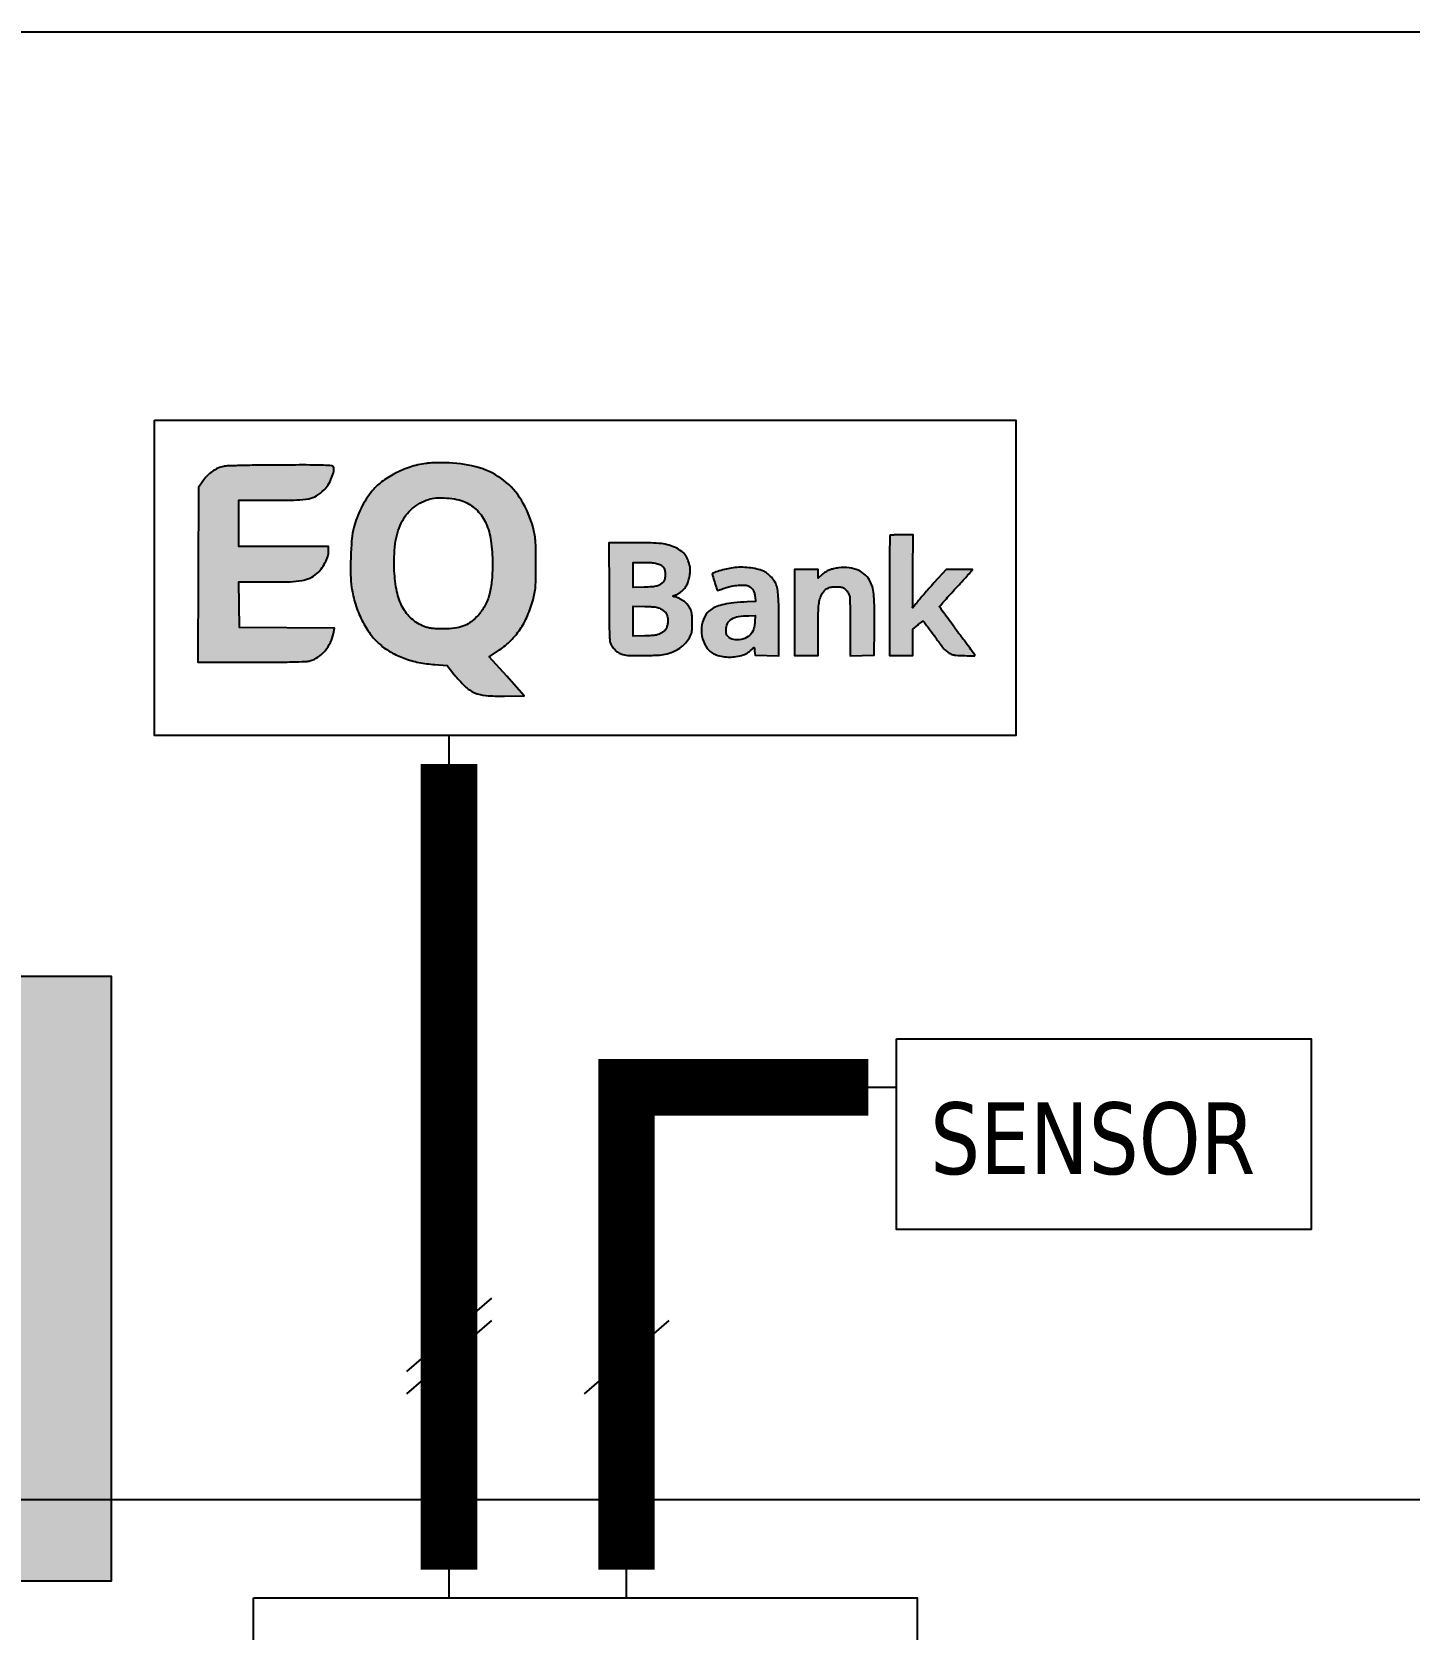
# Model space of a CAD drawing. Header units: millimetres. Extents: x 430 to 9320, y -2045 to 5442.
# Drawn here: x 2130 to 2617, y 2541 to 3106 of the extents above; entities that cross this region are included whole.
import ezdxf

# ---------------------------------------------------------------- set-up
doc = ezdxf.new("R2010")
doc.units = ezdxf.units.MM
doc.layers.add('def', color=7, linetype='Continuous', plot=False)
doc.styles.get("Standard").update_dxf_attribs({"font": 'Arial.ttf'})

msp = doc.modelspace()

# ---------------------------------------------------------------- hatches: boundary and pattern name
h = msp.add_hatch(color=2)
h.dxf.hatch_style = 1
edge = h.paths.add_edge_path()
edge.add_arc((2199.75, 2943.28), 9.3, 101.0553, 114.4272)
edge.add_arc((2201.01, 2940.5), 12.35, 114.4272, 125.2375)
edge.add_arc((2201.57, 2939.71), 13.32, 125.2375, 135.6504)
edge.add_arc((2201.68, 2939.6), 13.48, 135.6504, 145.9729)
edge.add_line((2190.51, 2947.14), (2189.06, 2944.99))
edge.add_line((2189.06, 2944.99), (2188.8, 2883.15))
edge.add_line((2188.8, 2883.15), (2207.7, 2883.16))
edge.add_arc((2207.56, 3846.48), 963.33, 270.00819, 270.47916)
edge.add_arc((2212.26, 3284.4), 401.22, 270.4792, 271.3854)
edge.add_arc((2209.99, 3378.18), 495.03, 271.3854, 271.9671)
edge.add_arc((2226.78, 2889.47), 6.04, 271.967, 285.5213)
edge.add_arc((2225.84, 2892.86), 9.55, 285.5213, 304.4374)
edge.add_arc((2223.82, 2895.8), 13.12, 304.4374, 319.3506)
edge.add_arc((2223.32, 2896.23), 13.78, 319.3506, 333.8983)
edge.add_arc((2224.91, 2895.45), 12, 333.8984, 350.0337)
edge.add_line((2236.74, 2893.37), (2237.05, 2895.17))
edge.add_line((2237.05, 2895.17), (2220.28, 2895.3))
edge.add_line((2220.28, 2895.3), (2203.5, 2895.43))
edge.add_line((2203.5, 2895.43), (2203.24, 2911.55))
edge.add_line((2203.24, 2911.55), (2213.75, 2911.55))
edge.add_arc((2213.75, 3199.23), 287.68, 270.0001, 271.5287)
edge.add_arc((2220.65, 2940.48), 28.84, 271.5288, 279.806)
edge.add_arc((2223.64, 2923.2), 11.3, 279.8061, 294.7663)
edge.add_arc((2223.58, 2923.32), 11.44, 294.7663, 309.5901)
edge.add_arc((2225.17, 2921.41), 8.96, 309.5902, 323.6672)
edge.add_arc((2219.1, 2925.87), 16.49, 323.6672, 332.5814)
edge.add_arc((2219.69, 2925.57), 15.82, 332.5815, 341.5938)
edge.add_arc((2228.86, 2922.51), 6.16, 341.5938, 359.8278)
edge.add_line((2235.02, 2922.5), (2235.02, 2924.06))
edge.add_line((2235.02, 2924.06), (2203.26, 2924.06))
edge.add_line((2203.26, 2924.06), (2203.26, 2940.42))
edge.add_line((2203.26, 2940.42), (2214.97, 2940.42))
edge.add_arc((2214.97, 3313.88), 373.46, 270, 271.3558)
edge.add_arc((2223.22, 2965.26), 24.74, 271.3558, 281.1914)
edge.add_arc((2226.3, 2949.65), 8.83, 281.1914, 300.5873)
edge.add_arc((2224.12, 2953.35), 13.13, 300.5872, 315.0001)
edge.add_arc((2226.43, 2951.04), 9.86, 315, 328.727)
edge.add_arc((2219.84, 2955.05), 17.57, 328.7269, 337.6303)
edge.add_arc((2220.88, 2954.62), 16.45, 337.6304, 346.3354)
edge.add_arc((2234.4, 2951.33), 2.53, 346.3354, 380.9936)
edge.add_arc((2236.17, 2952.01), 0.633, 20.9937, 85.9991)
edge.add_arc((2230.29, 2867.86), 84.99, 85.9991, 88.0026)
edge.add_arc((2228.13, 2806.11), 146.78, 88.0026, 89.9014)
edge.add_arc((2224.64, 772.96), 2179.93, 89.90142, 90.16613)
edge.add_arc((2220.74, 2116.05), 836.84, 90.16617, 90.65387)
edge.add_arc((2217.25, 2421.85), 531.01, 90.6539, 91.3396)
edge.add_arc((2222.59, 2193.67), 759.25, 91.33964, 91.74369)
edge.add_arc((2199.77, 2943.17), 9.41, 91.7437, 101.0553)
h = msp.add_hatch(color=2)
h.dxf.hatch_style = 1
h.paths.add_polyline_path([(2263.82, 2952.13, 0.041017), (2258.45, 2949.89, 0.042659), (2253.74, 2946.91, 0.059605), (2250.17, 2943.45, 0.033609), (2248.3, 2940.82, 0.022771), (2246.52, 2937.6, 0.022391), (2245.01, 2934.14, 0.027731), (2243.92, 2930.8, 0.043448), (2243.24, 2926.84, 0.011984), (2242.86, 2920.53, 0.012408), (2242.79, 2914.11, 0.034373), (2243.16, 2909.62, 0.038285), (2244.54, 2903.66, 0.03949), (2246.8, 2898.04, 0.041727), (2249.76, 2893.17, 0.058368), (2253.21, 2889.43, 0.049105), (2257.1, 2886.71, 0.040423), (2261.7, 2884.59, 0.037889), (2266.89, 2883.12, 0.032165), (2272.53, 2882.36), (2276.92, 2882.05), (2279.35, 2879, 0.030703), (2283.27, 2874.64, 0.091703), (2286.58, 2872.41, 0.084209), (2290.64, 2871.41, 0.023289), (2297.22, 2871.23), (2304.22, 2871.36), (2298.01, 2878.24), (2291.79, 2885.12), (2295.45, 2887.57, 0.048887), (2299.44, 2890.84, 0.048474), (2302.73, 2894.83, 0.045576), (2305.34, 2899.61, 0.034854), (2307.34, 2905.23, 0.022788), (2307.87, 2907.58, 0.025276), (2308.17, 2909.88, 0.016172), (2308.31, 2912.91, 0.003722), (2308.34, 2918.04, 0.003815), (2308.3, 2923.11, 0.015568), (2308.15, 2926.18, 0.024026), (2307.85, 2928.51, 0.023331), (2307.33, 2930.81, 0.068965), (2303.2, 2940.45, 0.093334), (2296.9, 2947.49, 0.091361), (2288.35, 2951.86, 0.063315), (2277.61, 2953.64, 0.008607), (2275.37, 2953.69, 0.0074), (2273.01, 2953.66, 0.007468), (2270.87, 2953.57, 0.021216), (2269.39, 2953.43, 0.043399)])
h.paths.add_polyline_path([(2273.08, 2941.24, -0.031023), (2276.74, 2941.22, -0.031012), (2280.41, 2940.74, -0.059386), (2283.23, 2939.84, -0.09124), (2287.61, 2936.76, -0.089521), (2290.65, 2932.31, -0.070744), (2292.41, 2926.18, -0.034479), (2292.97, 2918.04, -0.022883), (2292.67, 2911.52, -0.049356), (2291.72, 2906.59, -0.061085), (2290, 2902.64, -0.059436), (2287.36, 2899.18, -0.047907), (2285, 2897.18, -0.065645), (2282.53, 2895.89, -0.057719), (2279.57, 2895.2, -0.028118), (2275.69, 2894.96, -0.009571), (2273.29, 2895, -0.0217), (2271.48, 2895.14, -0.041545), (2269.35, 2895.58, -0.095889), (2264.37, 2898.56, -0.087674), (2261.19, 2902.62, -0.072316), (2259.17, 2908.19, -0.038347), (2258.26, 2915.5, -0.041502), (2258.59, 2925.07, -0.082133), (2260.69, 2932.35, -0.103076), (2264.61, 2937.49, -0.099815), (2270.29, 2940.72, -0.065301)], flags=16)
h = msp.add_hatch(color=7)
h.dxf.hatch_style = 1
h.paths.add_polyline_path([(2355.39, 2924.55, 0.039713), (2352.7, 2925.09, 0.02401), (2348.94, 2925.35, 0.005395), (2342.51, 2925.42), (2334.09, 2925.42), (2334.17, 2908.03, 0.000532), (2334.23, 2897.07, 0.006749), (2334.31, 2892.94, 0.01607), (2334.46, 2890.7, 0.090819), (2334.79, 2889.55, 0.051755), (2335.56, 2888.33, 0.048262), (2336.58, 2887.26, 0.049059), (2337.77, 2886.43, 0.057996), (2339.03, 2885.9, 0.067104), (2341.41, 2885.54, 0.008087), (2346.74, 2885.55, 0.008722), (2352.05, 2885.73, 0.05575), (2354.71, 2886.17, 0.041625), (2357.44, 2887.19, 0.051949), (2359.75, 2888.6, 0.056136), (2361.58, 2890.34, 0.086092), (2363.18, 2893.09, 0.094047), (2363.58, 2894.79, 0.00821), (2363.62, 2897.15, 0.022174), (2363.52, 2899.55, 0.053865), (2363.17, 2901.28, 0.065377), (2362.52, 2902.69, 0.048514), (2361.46, 2904.05, 0.053072), (2360.6, 2904.78, 0.025568), (2359.37, 2905.53, 0.02399), (2358.13, 2906.13, 0.159738), (2356.82, 2906.24, -0.364699), (2357.11, 2906.81, -0.048057), (2357.65, 2906.99, 0.084664), (2358.77, 2907.43, 0.077691), (2360.74, 2909.12, 0.047092), (2361.52, 2910.23, 0.049555), (2362.15, 2911.64, 0.030944), (2362.61, 2913.39, 0.031117), (2362.85, 2915.16, 0.056568), (2362.8, 2916.62, 0.042545), (2362.2, 2919.05, 0.073107), (2361.26, 2920.91, 0.075931), (2359.85, 2922.37, 0.04955), (2357.86, 2923.61, 0.044509)])
h.paths.add_polyline_path([(2354, 2913.86, -0.031458), (2353.79, 2912.18, -0.189722), (2351.26, 2910.17, -0.048631), (2349.43, 2909.84, -0.010711), (2346.65, 2909.69), (2342.7, 2909.55), (2342.7, 2918.49), (2346.37, 2918.48, -0.009226), (2348.87, 2918.41, -0.03819), (2350.68, 2918.19, -0.154381), (2353.66, 2916.57, -0.094995)], flags=16)
h.paths.add_polyline_path([(2346.79, 2902.92), (2342.7, 2903.03), (2342.7, 2892.37), (2346.83, 2892.5, 0.004387), (2349.2, 2892.6, 0.023964), (2350.48, 2892.72, 0.041796), (2351.39, 2892.93, 0.038005), (2352.29, 2893.3, 0.023269), (2352.83, 2893.61, 0.044614), (2353.84, 2894.36, 0.115374), (2354.37, 2895.03, 0.056947), (2354.86, 2896.76, 0.038775), (2354.97, 2898.05, 0.056505), (2354.84, 2899.18, 0.056153), (2354.5, 2900.16, 0.070555), (2353.97, 2900.97, 0.097482), (2352.74, 2901.9, 0.129219), (2350.26, 2902.77, 0.007653)], flags=16)
h.paths.add_polyline_path([(2385.56, 2907.57, 0.06279), (2385.14, 2908.61, 0.072662), (2384.52, 2909.4, 0.07106), (2383.7, 2909.99, 0.104022), (2382.23, 2910.41, 0.035058), (2379.98, 2910.4, 0.033454), (2377.45, 2910.05, 0.043468), (2374.43, 2909.14, -0.004667), (2372.45, 2908.51, -0.000874), (2371.54, 2911.36, -0.001194), (2370.53, 2914.52, -0.014181), (2373.16, 2915.44, -0.019671), (2375.6, 2916.11, -0.02213), (2378, 2916.56, -0.035507), (2380.69, 2916.74, -0.027319), (2383.63, 2916.58, -0.027801), (2386.45, 2916.11, -0.057333), (2389.39, 2915.07, -0.047384), (2391.26, 2913.52, -0.04574), (2392.77, 2911.71, -0.07909), (2393.69, 2909.08, -0.026787), (2394.02, 2906.5, -0.014927), (2394.19, 2902.57, -0.002991), (2394.23, 2895.55), (2394.24, 2885.5), (2385.79, 2885.65), (2385.65, 2887.14, 0.003843), (2385.55, 2888.15, 0.132026), (2385.47, 2888.37, 0.746765), (2385.29, 2888.39, -0.143823), (2381.54, 2885.78, -0.08158), (2376.75, 2885.01, -0.083303), (2372.07, 2885.8, -0.147136), (2368.92, 2888.08, -0.098818), (2367.24, 2891.51, -0.087066), (2366.91, 2895.49, -0.091736), (2367.93, 2899.16, -0.127964), (2370.15, 2901.74, -0.058684), (2372.23, 2902.84, -0.039297), (2374.82, 2903.62, -0.028731), (2378.24, 2904.17, -0.011372), (2382.99, 2904.53), (2386, 2904.69), (2385.82, 2906.25, 0.036641)])
h.paths.add_polyline_path([(2379.94, 2899.31, 0.097935), (2377.47, 2898.39, 0.139223), (2376.05, 2896.84, 0.15951), (2375.61, 2893.85, 0.187311), (2375.94, 2892.64, 0.181284), (2378.19, 2891.22, 0.101433), (2380.84, 2891.21, 0.097642), (2383.36, 2892.26, 0.130708), (2385, 2894.11, 0.034062), (2385.29, 2894.8, 0.050801), (2385.59, 2896.11, 0.020091), (2385.71, 2897.5), (2385.8, 2899.65), (2383.58, 2899.62, 0.038013)], flags=16)
h.paths.add_polyline_path([(2445.53, 2907.25, 0.002737), (2444.02, 2905.5, 0.016358), (2442.79, 2903.96, -0.000779), (2441.52, 2902.37, -0.000014), (2441.53, 2906.2, -0.000599), (2441.55, 2910.36, -0.000359), (2441.59, 2915.3), (2441.68, 2928.19), (2437.68, 2928.19, 0.004317), (2436.14, 2928.18, 0.012779), (2433.6, 2928.07, 0.119748), (2433.5, 2928.01, 0.196556), (2433.42, 2927.83, 0.000103), (2433.37, 2921.66, 0.001346), (2433.33, 2914.79, 0.000818), (2433.32, 2906.67), (2433.32, 2885.52), (2441.63, 2885.52), (2441.63, 2894.92), (2443.57, 2896.53, -0.016288), (2444.56, 2897.3, -0.007536), (2445.26, 2897.79, -0.00179), (2447.01, 2895.48, -0.004332), (2449.09, 2892.6, 0.005191), (2451.55, 2889.21, 0.031842), (2452.95, 2887.56, 0.059954), (2454.12, 2886.6, 0.056779), (2455.5, 2885.93, 0.069526), (2456.82, 2885.66, 0.007484), (2459.94, 2885.51, 0.002857), (2463.27, 2885.43, 0.420134), (2463.52, 2885.67, 0.158766), (2463.48, 2885.79, 0.000127), (2461.69, 2888.24, 0.001372), (2459.69, 2890.97, 0.000839), (2457.3, 2894.19, -0.000932), (2454.92, 2897.42, -0.001508), (2452.9, 2900.17, -0.000221), (2450.98, 2902.81, -0.00068), (2452.59, 2904.67, -0.003534), (2454.31, 2906.61, -0.002177), (2456.36, 2908.86, 0.000714), (2458.45, 2911.15, 0.001026), (2460.29, 2913.18, 0.000537), (2461.85, 2914.91, 0.038675), (2462.69, 2916), (2458.07, 2915.99), (2453.41, 2915.98), (2449.06, 2911.21, 0.002778), (2447.28, 2909.23, 0.002812)])
h = msp.add_hatch(color=7)
h.dxf.hatch_style = 1
edge = h.paths.add_edge_path()
edge.add_arc((2417.02, 2901.36), 15.28, 96.4753, 103.1385)
edge.add_arc((2415.81, 2906.54), 9.95, 103.1385, 112.3247)
edge.add_arc((2415.35, 2907.66), 8.74, 112.3247, 122.1815)
edge.add_arc((2415.4, 2907.58), 8.84, 122.1815, 131.9583)
edge.add_line((2409.49, 2914.15), (2408.1, 2912.9))
edge.add_line((2408.1, 2912.9), (2408.1, 2916))
edge.add_line((2408.1, 2916), (2399.79, 2916))
edge.add_line((2399.79, 2916), (2399.79, 2885.52))
edge.add_line((2399.79, 2885.52), (2408.1, 2885.52))
edge.add_line((2408.1, 2885.52), (2408.1, 2894.31))
edge.add_arc((2829.08, 2894.11), 420.98, 179.1266, 179.9718, ccw=False)
edge.add_arc((2440.66, 2900.03), 32.52, 173.6222, 179.1265, ccw=False)
edge.add_arc((2419.26, 2902.42), 10.97, 162.6813, 173.6222, ccw=False)
edge.add_arc((2417.06, 2903.11), 8.67, 149.6281, 162.6813, ccw=False)
edge.add_arc((2414.22, 2904.77), 5.38, 133.8424, 149.628, ccw=False)
edge.add_arc((2413.21, 2905.82), 3.92, 113.8411, 133.8424, ccw=False)
edge.add_arc((2413.61, 2904.91), 4.92, 96.3547, 113.8411, ccw=False)
edge.add_arc((2414.34, 2898.33), 11.54, 87.1092, 96.3547, ccw=False)
edge.add_arc((2413.28, 2877.29), 32.61, 84.8259, 87.1092, ccw=False)
edge.add_arc((2416, 2907.3), 2.47, 69.77, 84.8258, ccw=False)
edge.add_arc((2416.32, 2908.17), 1.55, 48.9147, 69.7699, ccw=False)
edge.add_arc((2412.35, 2903.62), 7.59, 42.5031, 48.9147, ccw=False)
edge.add_arc((2414.37, 2905.47), 4.85, 35.4607, 42.5032, ccw=False)
edge.add_arc((2412.09, 2903.84), 7.65, 30.453, 35.4608, ccw=False)
edge.add_arc((2412.43, 2904.05), 7.25, 25.3749, 30.453, ccw=False)
edge.add_arc((2416.29, 2905.87), 2.98, 15.5187, 25.3748, ccw=False)
edge.add_arc((2415.64, 2905.69), 3.65, 2.2736, 15.5187, ccw=False)
edge.add_arc((2216.55, 2897.79), 202.9, 1.5321, 2.2735, ccw=False)
edge.add_arc((2229.39, 2898.13), 190.06, 0.5139, 1.5321, ccw=False)
edge.add_arc((1933.51, 2895.48), 485.95, 0.0088, 0.5139, ccw=False)
edge.add_line((2419.46, 2895.55), (2419.46, 2885.5))
edge.add_line((2419.46, 2885.5), (2427.91, 2885.65))
edge.add_line((2427.91, 2885.65), (2427.99, 2894.94))
edge.add_arc((1948.35, 2898.96), 479.65, 359.5201, 360.4006)
edge.add_arc((2369.92, 2901.9), 58.07, 0.4006, 4.5683)
edge.add_arc((2405.83, 2904.77), 22.05, 4.5684, 11.9217)
edge.add_arc((2418.54, 2907.45), 9.06, 11.9218, 26.2109)
edge.add_arc((2418.66, 2907.51), 8.93, 26.211, 46.1001)
edge.add_arc((2418.64, 2907.49), 8.96, 46.1001, 65.9417)
edge.add_arc((2417.91, 2905.87), 10.74, 65.9417, 83.8464)
edge.add_arc((2417.23, 2899.53), 17.12, 83.8464, 96.4754)
at = {"transparency": 33554480}
h = msp.add_hatch(color=7, dxfattribs=at)
h.dxf.hatch_style = 1
h.paths.add_polyline_path([(1636.9, 2772.24), (2158.13, 2772.24), (2158.13, 2558.45), (1636.9, 2558.45)])

# ---------------------------------------------------------------- linework, layer by layer
for p, q in [((2277.6, 2552.48), (2277.6, 2857.27)), ((2292.59, 2658.42), (2262.6, 2632.51)), ((2292.59, 2650.58), (2262.6, 2624.66)), ((2355.36, 2650.58), (2325.36, 2624.66))]:
    msp.add_line(p, q)
at = {"transparency": 33554541}
msp.add_line((2355.36, 2650.58), (2325.36, 2624.66), dxfattribs=at)
for points in [[(2173.47, 2968.76), (2478.03, 2968.76), (2478.03, 2857.27), (2173.47, 2857.27)], [(2208.42, 2552.48), (2443.08, 2552.48), (2443.08, 2416.52), (2208.42, 2416.52)]]:
    msp.add_lwpolyline(points, close=True)
for points in [[(2197.97, 2952.41, 0.058412), (2195.9, 2951.75, 0.047204), (2193.89, 2950.59, 0.045466), (2192.05, 2949.02, 0.045071), (2190.51, 2947.14), (2189.06, 2944.99), (2188.8, 2883.15), (2207.7, 2883.16, 0.002055), (2215.62, 2883.19, 0.003954), (2221.96, 2883.29, 0.002538), (2226.99, 2883.44, 0.059211), (2228.39, 2883.66, 0.082725), (2231.24, 2884.98, 0.065163), (2233.77, 2887.26, 0.063562), (2235.69, 2890.17, 0.07052), (2236.74, 2893.37), (2237.05, 2895.17), (2220.28, 2895.3), (2203.5, 2895.43), (2203.24, 2911.55), (2213.75, 2911.55, 0.00667), (2221.42, 2911.65, 0.036132), (2225.57, 2912.06, 0.065369), (2228.38, 2912.94, 0.064771), (2230.87, 2914.51, 0.0615), (2232.38, 2916.1, 0.038915), (2233.74, 2918.28, 0.039344), (2234.7, 2920.57, 0.079729), (2235.02, 2922.5), (2235.02, 2924.06), (2203.26, 2924.06), (2203.26, 2940.42), (2214.97, 2940.42, 0.005916), (2223.8, 2940.53, 0.042942), (2228.02, 2940.99, 0.084833), (2230.8, 2942.05, 0.062971), (2233.4, 2944.07, 0.059967), (2234.86, 2945.92, 0.038868), (2236.09, 2948.36, 0.038001), (2236.86, 2950.73, 0.152388), (2236.76, 2952.24, 0.291499), (2236.22, 2952.64, 0.008742), (2233.25, 2952.8, 0.008285), (2228.39, 2952.89, 0.001155), (2218.31, 2952.88, 0.002128), (2211.19, 2952.83, 0.002992), (2204.84, 2952.72, 0.001763), (2199.49, 2952.58, 0.040652)], [(2269.39, 2953.43, 0.043399), (2263.82, 2952.13, 0.041017), (2258.45, 2949.89, 0.042659), (2253.74, 2946.91, 0.059605), (2250.17, 2943.45, 0.033608), (2248.3, 2940.82, 0.022771), (2246.52, 2937.6, 0.022391), (2245.01, 2934.14, 0.027731), (2243.92, 2930.8, 0.043448), (2243.24, 2926.84, 0.011984), (2242.86, 2920.53, 0.012408), (2242.79, 2914.11, 0.034374), (2243.16, 2909.62, 0.03828), (2244.54, 2903.66, 0.039493), (2246.8, 2898.04, 0.041729), (2249.76, 2893.17, 0.058368), (2253.21, 2889.43, 0.049105), (2257.1, 2886.71, 0.040427), (2261.7, 2884.59, 0.037885), (2266.89, 2883.12, 0.032165), (2272.53, 2882.36), (2276.92, 2882.05), (2279.35, 2879, 0.030703), (2283.27, 2874.64, 0.091709), (2286.59, 2872.41, 0.084204), (2290.64, 2871.41, 0.023289), (2297.22, 2871.23), (2304.22, 2871.36), (2298.01, 2878.24), (2291.79, 2885.12), (2295.45, 2887.57, 0.048887), (2299.44, 2890.84, 0.048476), (2302.73, 2894.83, 0.045574), (2305.34, 2899.61, 0.034854), (2307.34, 2905.23, 0.022788), (2307.87, 2907.58, 0.025276), (2308.17, 2909.88, 0.016172), (2308.31, 2912.91, 0.003722), (2308.34, 2918.04, 0.003815), (2308.3, 2923.11, 0.015568), (2308.15, 2926.18, 0.024026), (2307.85, 2928.51, 0.02333), (2307.33, 2930.81, 0.068965), (2303.2, 2940.45, 0.093356), (2296.89, 2947.49, 0.091342), (2288.35, 2951.86, 0.063315), (2277.61, 2953.64, 0.008608), (2275.37, 2953.69, 0.007399), (2273.01, 2953.66, 0.007468), (2270.87, 2953.57, 0.021216)], [(2283.23, 2939.84, -0.091243), (2287.61, 2936.76, -0.08952), (2290.65, 2932.31, -0.070744), (2292.41, 2926.18, -0.034479), (2292.97, 2918.04, -0.022883), (2292.67, 2911.52, -0.049356), (2291.72, 2906.59, -0.061085), (2290, 2902.64, -0.059442), (2287.36, 2899.18, -0.047902), (2285, 2897.18, -0.065642), (2282.53, 2895.89, -0.057719), (2279.57, 2895.2, -0.028118), (2275.69, 2894.96, -0.009571), (2273.29, 2895, -0.0217), (2271.48, 2895.14, -0.028134), (2270.03, 2895.4, -0.038756), (2268.77, 2895.81, -0.08564), (2264.37, 2898.56, -0.087655), (2261.19, 2902.62, -0.072316), (2259.17, 2908.19, -0.038343), (2258.26, 2915.49, -0.041505), (2258.59, 2925.07, -0.082132), (2260.69, 2932.35, -0.103076), (2264.61, 2937.49, -0.099815), (2270.29, 2940.72, -0.065302), (2273.08, 2941.24, -0.031023), (2276.74, 2941.22, -0.031012), (2280.41, 2940.74, -0.059382)], [(2334.17, 2908.03, 0.000532), (2334.23, 2897.07, 0.006749), (2334.31, 2892.94, 0.01607), (2334.46, 2890.7, 0.090819), (2334.79, 2889.55, 0.051756), (2335.56, 2888.33, 0.048262), (2336.58, 2887.26, 0.04906), (2337.77, 2886.43, 0.057996), (2339.03, 2885.9, 0.067104), (2341.41, 2885.54, 0.00808), (2346.74, 2885.55, 0.00873), (2352.05, 2885.73, 0.055751), (2354.71, 2886.17, 0.041622), (2357.44, 2887.19, 0.051949), (2359.75, 2888.6, 0.056139), (2361.58, 2890.34, 0.064879), (2362.87, 2892.37, 0.024157), (2363.29, 2893.38, 0.04661), (2363.5, 2894.22, 0.032305), (2363.6, 2895.28, 0.006531), (2363.62, 2897.15, 0.022174), (2363.52, 2899.55, 0.053865), (2363.17, 2901.28, 0.065379), (2362.52, 2902.69, 0.048513), (2361.46, 2904.05, 0.053072), (2360.6, 2904.78, 0.025568), (2359.37, 2905.53, 0.02399), (2358.13, 2906.13, 0.099315), (2357.32, 2906.3, -0.098407), (2356.93, 2906.38, -0.428183), (2356.86, 2906.57, -0.181223), (2357.11, 2906.81, -0.048057), (2357.65, 2906.99, 0.07639), (2358.66, 2907.38, 0.043853), (2359.74, 2908.13, 0.04182), (2360.74, 2909.12, 0.047092), (2361.52, 2910.23, 0.049555), (2362.15, 2911.64, 0.030944), (2362.61, 2913.39, 0.031117), (2362.85, 2915.16, 0.056568), (2362.8, 2916.62, 0.042545), (2362.2, 2919.05, 0.073108), (2361.26, 2920.91, 0.075932), (2359.85, 2922.37, 0.04955), (2357.86, 2923.61, 0.044508), (2355.39, 2924.55, 0.039714), (2352.7, 2925.09, 0.02401), (2348.94, 2925.35, 0.005395), (2342.51, 2925.42), (2334.09, 2925.42)], [(2433.5, 2928.01, 0.196556), (2433.42, 2927.83, 0.000103), (2433.37, 2921.66, 0.001346), (2433.33, 2914.79, 0.000818), (2433.32, 2906.67), (2433.32, 2885.52), (2441.63, 2885.52), (2441.63, 2894.92), (2443.31, 2896.31, -0.006596), (2443.97, 2896.85, -0.009691), (2444.56, 2897.3, -0.005527), (2445.07, 2897.66, -0.15288), (2445.22, 2897.71, -0.233754), (2445.38, 2897.63, -0.001105), (2446.46, 2896.21, -0.004743), (2447.68, 2894.56, -0.002942), (2449.09, 2892.6, 0.005191), (2451.55, 2889.21, 0.031842), (2452.95, 2887.56, 0.059954), (2454.12, 2886.6, 0.05678), (2455.5, 2885.93, 0.069524), (2456.82, 2885.66, 0.007484), (2459.94, 2885.51, 0.002857), (2463.27, 2885.43, 0.420134), (2463.52, 2885.67, 0.158766), (2463.48, 2885.79, 0.000127), (2461.69, 2888.24, 0.001373), (2459.69, 2890.97, 0.000838), (2457.3, 2894.19, -0.000932), (2454.92, 2897.42, -0.001508), (2452.9, 2900.17, -0.000205), (2451.12, 2902.62, -0.113598), (2451.05, 2902.79, -0.226834), (2451.09, 2902.95, -0.000632), (2452.59, 2904.67, -0.003534), (2454.31, 2906.61, -0.002177), (2456.36, 2908.86, 0.000714), (2458.45, 2911.15, 0.001027), (2460.29, 2913.18, 0.000537), (2461.85, 2914.91, 0.016388), (2462.23, 2915.36), (2462.73, 2916), (2458.07, 2915.99), (2453.41, 2915.98), (2449.06, 2911.21, 0.002778), (2447.28, 2909.23, 0.002812), (2445.53, 2907.25, 0.002737), (2444.02, 2905.5, 0.011463), (2443.15, 2904.43, -0.001434), (2442.55, 2903.66, -0.002348), (2442.03, 2903.01, -0.000282), (2441.57, 2902.43, -0.227169), (2441.54, 2902.42, -0.415585), (2441.52, 2902.44, -0.000014), (2441.53, 2906.2, -0.000598), (2441.55, 2910.36, -0.000359), (2441.59, 2915.31), (2441.68, 2928.19), (2437.68, 2928.19, 0.004317), (2436.14, 2928.18, 0.006714), (2434.81, 2928.14, 0.002511), (2433.67, 2928.08, 0.184872)], [(2351.42, 2917.99, -0.063169), (2352.69, 2917.37, -0.107956), (2353.51, 2916.53, -0.102462), (2353.94, 2915.39, -0.052826), (2354, 2913.86, -0.016744), (2353.92, 2912.96, -0.045243), (2353.78, 2912.34, -0.058909), (2353.56, 2911.85, -0.050131), (2353.22, 2911.4, -0.071127), (2352.25, 2910.61, -0.071807), (2351.1, 2910.12, -0.044288), (2349.43, 2909.84, -0.010711), (2346.65, 2909.69), (2342.7, 2909.55), (2342.7, 2918.49), (2346.37, 2918.48, -0.006717), (2348.19, 2918.45, -0.016388), (2349.53, 2918.36, -0.021997), (2350.57, 2918.22, -0.036662)], [(2378, 2916.56, 0.02213), (2375.6, 2916.11, 0.019671), (2373.16, 2915.44, 0.01157), (2371.01, 2914.7, 0.313955), (2370.69, 2914.23, 0.076546), (2370.75, 2913.84, 0.000936), (2371.54, 2911.36, 0.000768), (2372.34, 2908.86, 0.095596), (2372.5, 2908.57, 0.302544), (2372.57, 2908.55, 0.001652), (2373.27, 2908.76, 0.006232), (2374.08, 2909.03, 0.003825), (2375.02, 2909.36, -0.034729), (2377.45, 2910.05, -0.033454), (2379.98, 2910.4, -0.035057), (2382.23, 2910.41, -0.104022), (2383.7, 2909.99, -0.07106), (2384.52, 2909.4, -0.072662), (2385.14, 2908.61, -0.062789), (2385.56, 2907.57, -0.036641), (2385.82, 2906.25), (2386, 2904.69), (2382.99, 2904.53, 0.011372), (2378.24, 2904.17, 0.028731), (2374.82, 2903.62, 0.039297), (2372.23, 2902.84, 0.058683), (2370.15, 2901.74, 0.127965), (2367.93, 2899.16, 0.091735), (2366.91, 2895.49, 0.087065), (2367.24, 2891.51, 0.098819), (2368.92, 2888.08, 0.147136), (2372.07, 2885.8, 0.083303), (2376.75, 2885.01, 0.08158), (2381.54, 2885.78, 0.129426), (2384.99, 2888.04, -0.026294), (2385.33, 2888.38, -0.443682), (2385.47, 2888.37, -0.132026), (2385.55, 2888.15, -0.003843), (2385.65, 2887.14), (2385.79, 2885.65), (2394.24, 2885.5), (2394.23, 2895.55, 0.002991), (2394.19, 2902.57, 0.014927), (2394.02, 2906.5, 0.026787), (2393.69, 2909.08, 0.056715), (2393.11, 2911, 0.06097), (2392.4, 2912.22, 0.033569), (2391.26, 2913.52, 0.0336), (2389.97, 2914.66, 0.063085), (2388.76, 2915.36, 0.044653), (2386.45, 2916.11, 0.027801), (2383.63, 2916.58, 0.027318), (2380.69, 2916.74, 0.035508)], [(2415.3, 2916.54, 0.029082), (2413.55, 2916.23, 0.040104), (2412.03, 2915.75, 0.043035), (2410.69, 2915.06, 0.042685), (2409.49, 2914.15), (2408.1, 2912.9), (2408.1, 2916), (2399.79, 2916), (2399.79, 2885.52), (2408.1, 2885.52), (2408.1, 2894.31, -0.003688), (2408.15, 2900.52, -0.024022), (2408.35, 2903.64, -0.047775), (2408.78, 2905.69, -0.057017), (2409.58, 2907.49, -0.068987), (2410.49, 2908.65, -0.087494), (2411.62, 2909.41, -0.076447), (2413.07, 2909.8, -0.040363), (2414.93, 2909.86, -0.009963), (2416.22, 2909.76, -0.065788), (2416.85, 2909.62, -0.09125), (2417.34, 2909.34, -0.027983), (2417.94, 2908.74, -0.030738), (2418.32, 2908.28, -0.021854), (2418.68, 2907.72, -0.022161), (2418.98, 2907.15, -0.043032), (2419.16, 2906.67, -0.057857), (2419.29, 2905.84, -0.003235), (2419.38, 2903.21, -0.004443), (2419.44, 2899.84, -0.002204), (2419.46, 2895.55), (2419.46, 2885.5), (2427.91, 2885.65), (2427.99, 2894.94, 0.003842), (2427.99, 2902.31, 0.018187), (2427.81, 2906.53, 0.032096), (2427.41, 2909.33, 0.062429), (2426.67, 2911.46, 0.087001), (2424.85, 2913.95, 0.086792), (2422.29, 2915.67, 0.078283), (2419.06, 2916.55, 0.05516)], [(2352.12, 2902.24, -0.038508), (2353.19, 2901.64, -0.064671), (2353.97, 2900.97, -0.070555), (2354.5, 2900.16, -0.056153), (2354.84, 2899.18, -0.056506), (2354.97, 2898.05, -0.038775), (2354.86, 2896.76, -0.039434), (2354.56, 2895.55, -0.076483), (2354.11, 2894.66, -0.056269), (2353.83, 2894.35, -0.02095), (2353.37, 2893.97, -0.020446), (2352.83, 2893.61, -0.023269), (2352.29, 2893.3, -0.038005), (2351.39, 2892.93, -0.041796), (2350.48, 2892.72, -0.023964), (2349.2, 2892.6, -0.004387), (2346.83, 2892.5), (2342.7, 2892.37), (2342.7, 2903.03), (2346.79, 2902.92, -0.004881), (2349, 2902.84, -0.020261), (2350.34, 2902.72, -0.033021), (2351.29, 2902.54, -0.042929)], [(2385.71, 2897.5, -0.015268), (2385.63, 2896.44, -0.02577), (2385.49, 2895.56, -0.029789), (2385.29, 2894.8, -0.034062), (2385, 2894.11, -0.130709), (2383.36, 2892.26, -0.097641), (2380.84, 2891.21, -0.101433), (2378.19, 2891.22, -0.154014), (2376.2, 2892.34, -0.048484), (2375.86, 2892.77, -0.070707), (2375.67, 2893.22, -0.053111), (2375.57, 2893.79, -0.016452), (2375.54, 2894.66, -0.116659), (2376.05, 2896.84, -0.139223), (2377.47, 2898.39, -0.097935), (2379.94, 2899.31, -0.038013), (2383.58, 2899.62), (2385.8, 2899.65)]]:
    msp.add_lwpolyline(points, format="xyb", close=True)
at = {"color": 1, "transparency": 33554534, "const_width": 20}
msp.add_lwpolyline([(2277.6, 2562.48), (2277.6, 2847.27)], dxfattribs=at)
at = {"color": 1, "transparency": 33554541}
msp.add_lwpolyline([(1636.9, 2772.24), (2158.13, 2772.24), (2158.13, 2558.45), (1636.9, 2558.45)], close=True, dxfattribs=at)
at = {"transparency": 33554687}
msp.add_lwpolyline([(2435.79, 2750.08), (2582.47, 2750.08), (2582.47, 2682.69), (2435.79, 2682.69)], close=True, dxfattribs=at)
at = {"color": 1, "transparency": 33554534}
msp.add_lwpolyline([(2340.36, 2562.48, 20, 20, 0), (2340.36, 2732.94, 20, 20, 0), (2425.79, 2732.94, 0, 0, 0)], format="xyseb", dxfattribs=at)
at = {"transparency": 33554687}
msp.add_lwpolyline([(2340.36, 2552.48), (2340.36, 2732.94), (2435.79, 2732.94)], dxfattribs=at)
at = {"transparency": 33554511}
msp.add_lwpolyline([(3081.37, 2064.52), (1192.98, 2064.52), (1192.98, 2587.31), (3081.37, 2587.31)], close=True, dxfattribs=at)
at = {"layer": 'def', "transparency": 33554687}
msp.add_lwpolyline([(430.08, 3105.95), (4081.6, 3105.95), (4081.6, 708.74), (430.08, 708.74)], close=True, dxfattribs=at)

# ---------------------------------------------------------------- texts
at = {"transparency": 33554687, "insert": (2447.71, 2727.63), "char_height": 25.3589, "attachment_point": 1}
msp.add_mtext_dynamic_manual_height_columns('{\\fVerdana|b0|i0|c0|p0;\\W0.8;SENSOR}', width=118.3931, gutter_width=126.79, heights=[0], dxfattribs=at)

doc.saveas('drawing.dxf')
